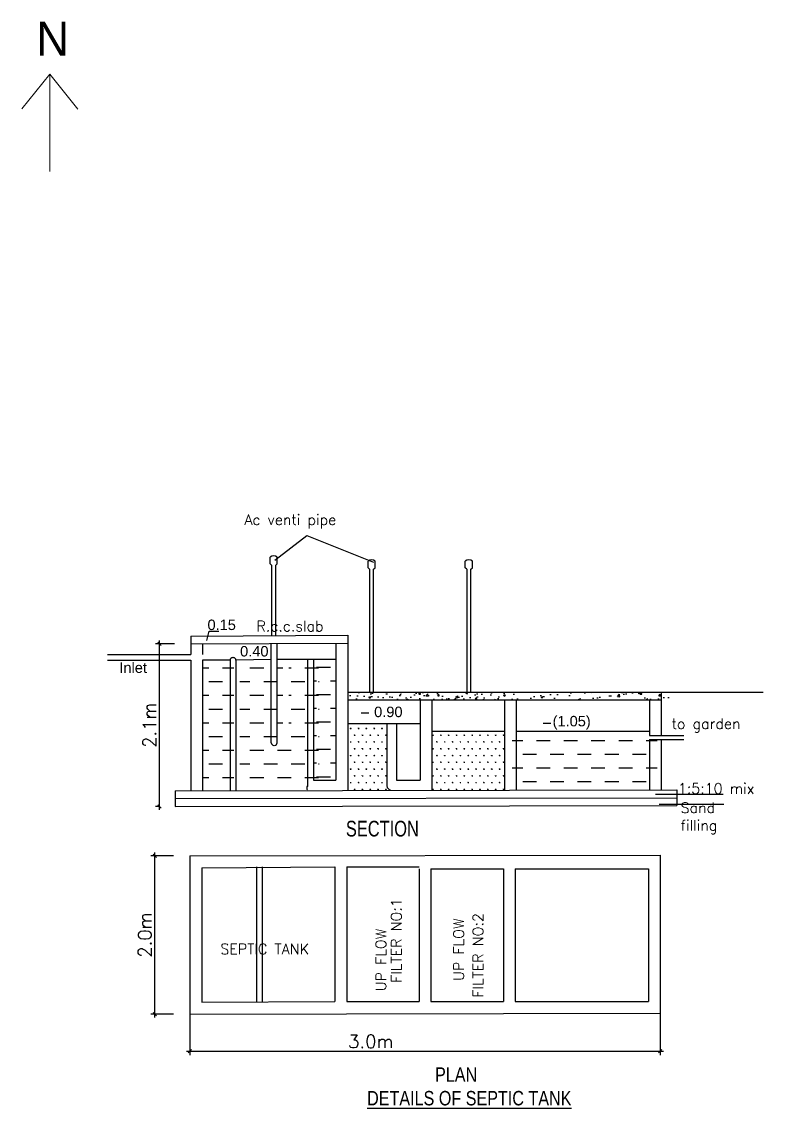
# Model space of a CAD drawing. Header units: metres. Extents: x 6804 to 7881, y 412 to 705.
# Drawn here: x 7089.8 to 7168.1, y 564.5 to 679.3 of the extents above; entities that cross this region are included whole.
import ezdxf

# ---------------------------------------------------------------- set-up
doc = ezdxf.new("R2010")
doc.units = ezdxf.units.M
doc.header["$LTSCALE"] = 5
doc.header["$PDSIZE"] = -1
doc.layers.get('0').update_dxf_attribs({"color": 8, "linetype": 'CONTINUOUS'})
doc.layers.get('DEFPOINTS').update_dxf_attribs({"color": 8, "linetype": 'CONTINUOUS'})
for name, color, linetype in [('DIM', 8, 'CONTINUOUS'), ('hat', 8, 'CONTINUOUS'), ('HATCH', 8, 'CONTINUOUS'), ('LINE', 8, 'CONTINUOUS'), ('STEX', 1, 'CONTINUOUS'), ('text1', 2, 'CONTINUOUS'), ('txt', 2, 'CONTINUOUS')]:
    doc.layers.add(name, color=color, linetype=linetype)
doc.layers.add('NORTH_DIRECTION', color=7, linetype='CONTINUOUS', lineweight=0)
doc.styles.add('ROMAN', font='romans.shx')
doc.styles.add('ROMANT', font='arial.ttf')
doc.styles.add('RS', font='romans.shx')
doc.styles.get("Standard").update_dxf_attribs({"font": 'arial.ttf'})
doc.styles.add('style2', font='arial.ttf')
doc.styles.add('USA TEXT', font='GOTHIC.TTF')
doc.dimstyles.new('my1', dxfattribs={"dimtxt": 0.3, "dimasz": 0.1, "dimexe": 0.12, "dimexo": 0.5, "dimgap": 0.1, "dimtad": 1, "dimtoh": 1, "dimzin": 3, "dimdsep": 46, "dimtxsty": 'RS', "dimblk": 'OBLIQUE', "dimcen": 0.09, "dimdle": 0.1, "dimclrd": 8, "dimclre": 8, "dimclrt": 4, "dimadec": 0, "dimazin": 0, "dimtfac": 1, "dimtofl": 0, "dimtmove": 0, "dimatfit": 3, "dimldrblk": 'OBLIQUE', "dimfxl": 0, "dimtolj": 1, "dimtzin": 0, "dimarcsym": 0})
pattern_1 = [(0, (8188.8865, -2906.29765), (0.41384889, 0.7168073), [0.10346222, -0.72423556]), (90, (8188.9382, -2906.29765), (-0.41384889, 0.716807303), [0.05173111, -1.3818835]), (90, (8188.95115, -2906.29765), (-0.41384889, 0.716807303), [0.04138489, -1.39222972]), (90, (8188.9253, -2906.29765), (-0.41384889, 0.716807303), [0.04138489, -1.39222972]), (60, (8188.9641, -2906.29765), (-0.41384889, 0.7168073), [0.03310791, -0.79458987]), (120, (8188.91235, -2906.29765), (-0.82769778, 3e-10), [0.03310791, -0.79458987])]

# ---------------------------------------------------------------- blocks, each defined once
blk = doc.blocks.new('_Oblique')
at = {"color": 0, "linetype": 'ByBlock', "lineweight": -2}
blk.add_line((-0.5, -0.5), (0.5, 0.5), dxfattribs=at)
blk = doc.blocks.new('*D72')
at = {"layer": 'DEFPOINTS', "color": 0}
for p in [(7103.82, 591.15), (7107.53, 591.15), (7107.53, 574.43)]:
    blk.add_point(p, dxfattribs=at)
at = {"layer": 'STEX', "color": 8, "lineweight": -2}
for p, q in [((7103.82, 574.08), (7103.82, 591.5)), ((7105.78, 591.15), (7103.4, 591.15)), ((7105.78, 574.43), (7103.4, 574.43))]:
    blk.add_line(p, q, dxfattribs=at)
at = {"layer": 'STEX', "color": 8, "lineweight": -2, "xscale": 0.35, "yscale": 0.35, "zscale": 0.35}
for p, rotation in [((7103.82, 591.15), 90), ((7103.82, 574.43), 270)]:
    blk.add_blockref('_Oblique', p, dxfattribs=dict(at, rotation=rotation))
at = {"layer": 'STEX', "color": 4, "lineweight": 15, "insert": (7102.77, 582.79), "char_height": 1.4, "attachment_point": 5, "rotation": 90, "style": 'RS'}
blk.add_mtext('\\A1;2.0m', dxfattribs=at)
blk = doc.blocks.new('*D73')
at = {"layer": 'DEFPOINTS', "color": 0}
for p in [(7107.53, 576.71), (7157.19, 576.78), (7157.19, 570.5)]:
    blk.add_point(p, dxfattribs=at)
at = {"layer": 'STEX', "color": 8, "lineweight": -2}
for p, q in [((7107.53, 574.96), (7107.53, 570.08)), ((7157.19, 575.03), (7157.19, 570.08)), ((7107.18, 570.5), (7157.54, 570.5))]:
    blk.add_line(p, q, dxfattribs=at)
at = {"layer": 'STEX', "color": 8, "lineweight": -2, "xscale": 0.35, "yscale": 0.35, "zscale": 0.35, "rotation": 180}
blk.add_blockref('_Oblique', (7107.53, 570.5), dxfattribs=at)
at = {"layer": 'STEX', "color": 8, "lineweight": -2, "xscale": 0.35, "yscale": 0.35, "zscale": 0.35}
blk.add_blockref('_Oblique', (7157.19, 570.5), dxfattribs=at)
at = {"layer": 'STEX', "color": 4, "lineweight": 15, "insert": (7126.63, 571.55), "char_height": 1.4, "attachment_point": 5, "style": 'RS'}
blk.add_mtext('\\A1;3.0m', dxfattribs=at)
blk = doc.blocks.new('*D74')
at = {"layer": 'DEFPOINTS', "color": 0}
for p in [(7104.3, 613.55), (7107.63, 613.55), (7105.97, 596.38)]:
    blk.add_point(p, dxfattribs=at)
at = {"layer": 'STEX', "color": 8, "lineweight": -2}
for p, q in [((7105.88, 613.55), (7103.88, 613.55)), ((7104.3, 596.03), (7104.3, 613.9)), ((7104.3, 596.38), (7103.88, 596.38))]:
    blk.add_line(p, q, dxfattribs=at)
at = {"layer": 'STEX', "color": 8, "lineweight": -2, "xscale": 0.35, "yscale": 0.35, "zscale": 0.35}
for p, rotation in [((7104.3, 613.55), 90), ((7104.3, 596.38), 270)]:
    blk.add_blockref('_Oblique', p, dxfattribs=dict(at, rotation=rotation))
at = {"layer": 'STEX', "color": 4, "lineweight": 15, "insert": (7103.25, 604.96), "char_height": 1.4, "attachment_point": 5, "rotation": 90, "style": 'RS'}
blk.add_mtext('\\A1;2.1m', dxfattribs=at)

msp = doc.modelspace()

# ---------------------------------------------------------------- hatches: boundary and pattern name
at = {"layer": 'hat', "lineweight": -3}
h = msp.add_hatch(dxfattribs=at)
h.set_pattern_fill('DASH', color=256, scale=11.587769, style=0)
h.set_pattern_definition([(0, (5245.3401, 3985.9526), (1.4484711, 1.4484711), [1.4484711, -1.4484711])])
h.paths.add_polyline_path([(7108.871, 598.032), (7112.182, 598.032), (7112.182, 611.827), (7108.871, 611.827)])
h.paths.add_polyline_path([(7117.355, 611.827), (7112.803, 611.827), (7112.803, 598.032), (7121.609, 598.032, -0.4142136), (7121.195, 598.629), (7121.195, 611.827), (7117.976, 611.827), (7117.976, 603.012, -0.4514162), (7117.666, 602.738, -0.4514162), (7117.355, 603.012)])
h.paths.add_polyline_path([(7097.8, 607.734), (7109.226, 607.734), (7109.226, 604.676), (7097.8, 604.676)], flags=9)
h = msp.add_hatch(dxfattribs=at)
h.set_pattern_fill('AR-CONC', color=256, scale=0.275899, style=0)
h.set_pattern_definition([(50, (8188.8865, -2906.2976), (1.97891554, -0.1731327), [0.2069244, -2.2761689]), (355, (8188.8865, -2906.2976), (-0.3828139, 2.0752925), [0.1655396, -1.8209351]), (100.4514, (8189.0514, -2906.312), (1.5961031, 1.9021586), [0.1758587, -1.9344459]), (46.1842, (8188.8865, -2905.7458), (2.9445102, -0.4566657), [0.3103867, -3.4142533]), (96.6356, (8189.132, -2905.784), (2.5787275, 2.687584), [0.263788, -2.9016684]), (351.1842, (8188.8865, -2905.746), (2.5787254, 2.687586), [0.2483093, -2.7314027]), (21, (8189.1624, -2905.8838), (1.64686214, -1.11082254), [0.2069244, -2.2761689]), (326, (8189.1624, -2905.8838), (0.6713052, 2.0006836), [0.1655396, -1.8209351]), (71.4514, (8189.2996, -2905.9764), (2.318168, 0.8898593), [0.1758587, -1.9344459]), (37.5, (8188.8865, -2906.29765), (0.03354895, 0.91845168), [0, -1.79886318, 0, -1.84852504, 0, -1.8278326]), (7.5, (8188.8865, -2906.2976), (0.7258069, 1.088179), [0, -1.05393517, 0, -1.7574783, 0, -0.69664563]), (327.5, (8188.2712, -2906.29765), (1.47281215, -0.06222872), [0, -0.68974815, 0, -2.15201423, 0, -2.85555734]), (317.5, (8187.9953, -2906.2976), (1.60900633, 0.2761889), [0, -0.8966726, 0, -1.42915817, 0, -2.02785956])])
h.paths.add_polyline_path([(7158.538, 607.641), (7158.538, 608.469), (7124.189, 608.469), (7124.189, 607.641)])
h = msp.add_hatch(dxfattribs=at)
h.set_pattern_fill('SWAMP', color=256, scale=0.827698, style=0)
h.set_pattern_definition(pattern_1)
h.paths.add_polyline_path([(7133.087, 604.331), (7133.087, 598.123), (7140.743, 598.123), (7140.743, 604.331)])
h = msp.add_hatch(dxfattribs=at)
h.set_pattern_fill('DASH', color=256, scale=11.587769, style=0)
h.set_pattern_definition([(0, (8188.4726, -2906.2976), (1.4484711, 1.4484711), [1.4484711, -1.4484711])])
h.paths.add_polyline_path([(7156.883, 598.123), (7156.883, 604.331), (7141.571, 604.331), (7141.571, 598.123)])
at = {"layer": 'HATCH', "lineweight": -3}
h = msp.add_hatch(dxfattribs=at)
h.set_pattern_fill('SWAMP', color=256, scale=0.827698, style=0)
h.set_pattern_definition(pattern_1)
h.paths.add_polyline_path([(7128.316, 605.158), (7124.189, 605.158), (7124.189, 598.123), (7128.73, 598.123, -0.3127136), (7128.316, 598.537)])
at = {"layer": 'LINE', "lineweight": -3}
h = msp.add_hatch(dxfattribs=at)
h.set_pattern_fill('DASH', color=256, scale=11.587769, style=0)
h.set_pattern_definition([(0, (5243.6897, 3986.044), (1.4484711, 1.4484711), [1.4484711, -1.4484711])])
h.paths.add_polyline_path([(7122.947, 611.918), (7120.579, 611.918), (7120.579, 599.158), (7122.947, 599.158)])

# ---------------------------------------------------------------- linework, layer by layer
at = {"layer": 'DIM', "lineweight": -3}
for p, q in [((7156.692, 597.68), (7163.839, 597.68)), ((7157.1, 596.633), (7163.929, 596.633))]:
    msp.add_line(p, q, dxfattribs=at)
at = {"layer": 'LINE', "lineweight": -3}
for p, q in [((7116.495, 622.406), (7119.89, 625.011)), ((7119.89, 625.011), (7126.911, 622.189)), ((7116.004, 622.015), (7116.004, 622.728)), ((7116.753, 622.015), (7116.753, 622.728)), ((7116.158, 621.876), (7116.004, 622.015)), ((7116.185, 614.47), (7116.185, 621.876)), ((7116.599, 621.876), (7116.753, 622.015)), ((7116.599, 614.47), (7116.599, 621.876)), ((7126.338, 621.579), (7126.338, 622.292)), ((7126.492, 621.44), (7126.338, 621.579)), ((7126.52, 608.469), (7126.52, 621.44)), ((7126.933, 621.44), (7127.088, 621.579)), ((7126.933, 608.469), (7126.933, 621.44)), ((7127.088, 621.579), (7127.088, 622.292)), ((7136.613, 621.579), (7136.613, 622.292)), ((7136.767, 621.44), (7136.613, 621.579)), ((7136.795, 608.469), (7136.795, 621.44)), ((7137.209, 621.44), (7137.363, 621.579)), ((7137.209, 608.469), (7137.209, 621.44)), ((7137.363, 621.579), (7137.363, 622.292)), ((7107.63, 614.379), (7124.189, 614.47)), ((7107.63, 614.379), (7107.63, 612.447)), ((7109.313, 613.919), (7109.552, 614.908)), ((7109.552, 614.908), (7110.572, 614.908)), ((7124.189, 614.47), (7124.189, 598.123)), ((7107.63, 613.551), (7124.189, 613.642)), ((7108.871, 613.551), (7108.871, 612.447)), ((7116.119, 603.103), (7116.119, 613.642)), ((7116.74, 603.103), (7116.74, 613.642)), ((7122.947, 613.642), (7122.947, 599.158)), ((7098.835, 612.447), (7107.63, 612.447)), ((7112.044, 612.102), (7112.113, 612.102)), ((7098.835, 611.827), (7107.63, 611.827)), ((7107.63, 611.827), (7107.63, 598.032)), ((7108.871, 611.827), (7108.871, 598.032)), ((7111.768, 611.827), (7108.871, 611.827)), ((7111.768, 611.827), (7111.768, 598.032)), ((7112.389, 611.827), (7112.389, 598.032)), ((7122.947, 611.918), (7116.74, 611.918)), ((7119.958, 611.918), (7119.958, 598.537)), ((7120.579, 611.918), (7120.579, 599.158)), ((7124.189, 608.469), (7157.297, 608.469)), ((7124.189, 607.641), (7157.297, 607.641)), ((7131.845, 607.641), (7131.845, 599.158)), ((7133.087, 607.641), (7133.087, 598.123)), ((7140.743, 607.641), (7140.743, 598.123)), ((7141.984, 607.641), (7141.984, 598.123)), ((7156.055, 607.641), (7156.055, 603.873)), ((7157.297, 608.469), (7157.297, 603.873)), ((7157.297, 608.469), (7168.087, 608.469)), ((7124.189, 605.158), (7131.845, 605.158)), ((7126.435, 606.227), (7125.612, 606.227)), ((7128.316, 605.158), (7128.316, 598.537)), ((7129.351, 605.158), (7129.351, 599.158)), ((7133.087, 604.331), (7140.743, 604.331)), ((7141.984, 604.331), (7156.055, 604.331)), ((7145.653, 605.127), (7144.83, 605.127)), ((7156.055, 603.873), (7159.689, 603.873)), ((7156.055, 603.46), (7156.055, 598.123)), ((7156.055, 603.46), (7159.689, 603.46)), ((7157.297, 603.46), (7157.297, 598.123)), ((7120.579, 599.158), (7122.947, 599.158)), ((7124.189, 598.537), (7124.233, 598.537)), ((7129.351, 599.158), (7131.845, 599.158)), ((7105.974, 597.204), (7158.952, 597.295)), ((7107.525, 591.147), (7157.192, 591.238)), ((7107.525, 591.147), (7107.525, 574.434)), ((7157.192, 591.238), (7157.192, 574.525)), ((7108.767, 589.905), (7122.843, 589.996)), ((7108.767, 589.905), (7108.767, 575.675)), ((7114.544, 589.996), (7114.544, 575.766)), ((7115.165, 589.996), (7115.165, 575.766)), ((7122.843, 589.996), (7122.843, 575.766)), ((7124.084, 589.996), (7124.084, 575.766)), ((7124.084, 589.996), (7131.74, 589.996)), ((7131.74, 589.789), (7131.74, 575.766)), ((7132.982, 589.789), (7132.982, 575.766)), ((7132.982, 589.789), (7140.638, 589.789)), ((7140.638, 589.789), (7140.638, 575.766)), ((7141.88, 589.789), (7141.88, 575.766)), ((7141.88, 589.789), (7155.951, 589.789)), ((7155.951, 589.789), (7155.951, 575.766)), ((7108.767, 575.675), (7122.843, 575.766)), ((7124.084, 575.766), (7131.74, 575.766)), ((7132.982, 575.766), (7140.638, 575.766)), ((7141.88, 575.766), (7155.951, 575.766)), ((7107.525, 574.434), (7157.192, 574.525))]:
    msp.add_line(p, q, dxfattribs=at)
at = {"layer": 'LINE'}
for p, q in [((7116.119, 611.918), (7112.389, 611.827)), ((7105.974, 598.032), (7158.952, 598.123)), ((7105.974, 598.032), (7105.974, 596.376)), ((7158.952, 598.123), (7158.952, 596.467)), ((7105.974, 596.376), (7158.952, 596.467))]:
    msp.add_line(p, q, dxfattribs=at)
at = {"layer": 'LINE', "lineweight": -3}
for centre, radius, start, end in [((7116.379, 622.287), 0.578, 49.5929, 130.4071), ((7126.713, 621.851), 0.578, 49.5929, 130.4071), ((7136.988, 621.851), 0.578, 49.5929, 130.4071), ((7112.044, 611.827), 0.276, 90, 180), ((7112.113, 611.827), 0.276, 0, 90), ((7116.395, 603.103), 0.276, 180, 270), ((7116.464, 603.103), 0.276, 270, 0), ((7120.146, 598.33), 0.28, 132.28577, 227.71423), ((7120.05, 598.628), 0.0998, 203.42965, 246.57035), ((7128.821, 598.628), 0.514, 190.26965, 259.73035)]:
    msp.add_arc(centre, radius, start, end, dxfattribs=at)
at = {"layer": 'NORTH_DIRECTION'}
for points in [[(7092.716, 663.469), (7092.716, 663.469), (7092.716, 673.758), (7089.762, 670.095)], [(7095.695, 670.064), (7095.695, 670.064), (7092.716, 673.758)]]:
    msp.add_lwpolyline(points, dxfattribs=at)

# ---------------------------------------------------------------- texts
at = {"layer": 'NORTH_DIRECTION', "insert": (7091.282, 679.305), "char_height": 3.6, "attachment_point": 1, "style": 'USA TEXT'}
msp.add_mtext_dynamic_manual_height_columns('N', width=1.18507, gutter_width=30, heights=[2.651], dxfattribs=at)
at = {"layer": 'text1', "style": 'ROMAN'}
for s, p in [('Ac venti pipe', (7113.281, 626.124)), ('R.c.c.slab', (7114.549, 614.879)), ('to garden ', (7158.4, 604.573)), ('1:5:10 mix', (7159.063, 597.724)), ('Sand', (7159.359, 595.686)), ('filling', (7159.359, 593.82)), ('SEPTIC TANK', (7110.742, 580.757))]:
    msp.add_text(s, height=1.1036, dxfattribs=at).set_placement(p)
at = {"layer": 'text1'}
for s, p in [('0.15', (7109.383, 615.018)), ('0.40', (7112.826, 612.223)), ('Inlet', (7100.073, 610.487)), ('0.90', (7126.985, 605.818)), ('(1.05)', (7145.836, 604.839))]:
    msp.add_text(s, height=1.1036, dxfattribs=at).set_placement(p)
at = {"layer": 'text1', "style": 'ROMAN'}
for s, p in [('FILTER NO:1', (7129.876, 577.736)), ('FILTER NO:2', (7138.503, 576.163)), ('UP FLOW', (7128.253, 576.846)), ('UP FLOW', (7136.466, 577.934))]:
    msp.add_text(s, height=1.1036, rotation=90, dxfattribs=at).set_placement(p)
at = {"layer": 'txt'}
for s, height, style, width, p in [('SECTION', 1.6554, 'ROMANT', 0.75, (7124, 593.201)), ('PLAN', 1.5249, 'style2', 0.8, (7133.417, 567.275)), ('%%uDETAILS OF SEPTIC TANK', 1.52492, 'style2', 0.8, (7126.24, 564.783))]:
    msp.add_text(s, height=height, dxfattribs=dict(at, style=style, width=width)).set_placement(p)

# ---------------------------------------------------------------- dimensions: what is measured, and where the dimension line sits
at = {"layer": 'STEX', "lineweight": 15}
dim = msp.add_linear_dim(base=(7104.304, 613.551), p1=(7105.974, 596.376), p2=(7107.63, 613.551), angle=90, text='2.1m', dimstyle='my1', override={"dimscale": 3.5, "dimtxt": 0.4, "dimpost": '\\X', "dimfxl": 3, "dimfxlon": 1, "dimarcsym": 1}, dxfattribs=at)
dim.commit()
dim.dimension.update_dxf_attribs({"geometry": '*D74', "text_midpoint": (7103.254, 604.964)})
dim = msp.add_linear_dim(base=(7103.818, 591.147), p1=(7107.525, 574.434), p2=(7107.525, 591.147), angle=90, text='2.0m', dimstyle='my1', override={"dimscale": 3.5, "dimtxt": 0.4, "dimpost": '\\X', "dimfxl": 3, "dimfxlon": 1, "dimarcsym": 1}, dxfattribs=at)
dim.commit()
dim.dimension.update_dxf_attribs({"geometry": '*D72', "text_midpoint": (7103.818, 582.79), "dimtype": 160})
dim = msp.add_linear_dim(base=(7157.192, 570.496), p1=(7107.525, 576.709), p2=(7157.192, 576.779), text='3.0m', dimstyle='my1', override={"dimscale": 3.5, "dimtxt": 0.4, "dimpost": '\\X', "dimfxl": 3, "dimfxlon": 1, "dimarcsym": 1}, dxfattribs=at)
dim.commit()
dim.dimension.update_dxf_attribs({"geometry": '*D73', "text_midpoint": (7126.628, 570.496), "dimtype": 160})

doc.saveas('drawing.dxf')
